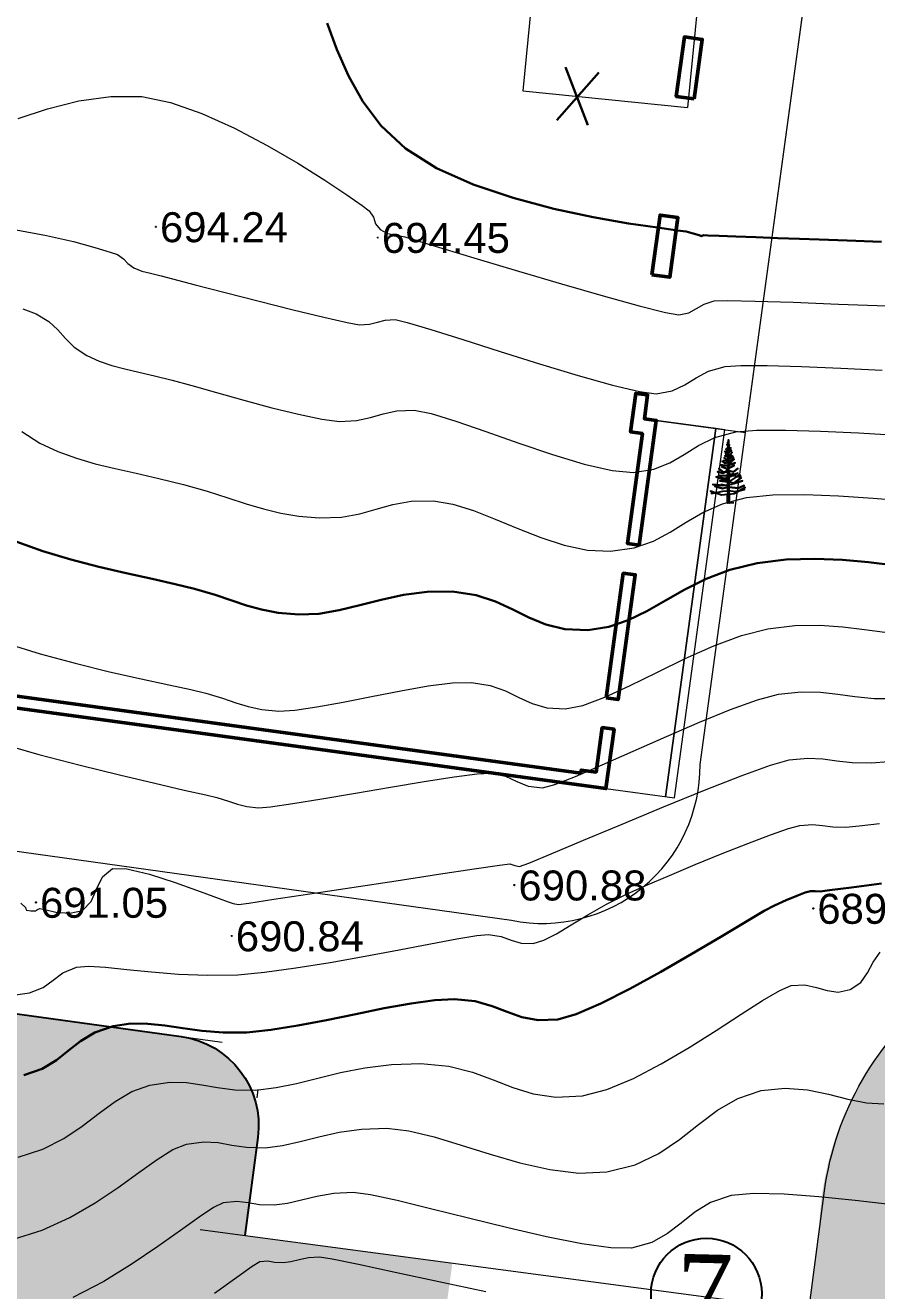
# Model space of a CAD drawing. Header units: feet. Extents: x 3381 to 683784, y 675186 to 4376258.
# Drawn here: x 682615.64 to 682644.05, y 4375705.45 to 4375747.67 of the extents above; entities that cross this region are included whole.
import ezdxf

# ---------------------------------------------------------------- set-up
doc = ezdxf.new("R2010")
doc.units = ezdxf.units.FT
doc.header["$MEASUREMENT"] = 0
doc.header["$PDMODE"] = 34
doc.header["$PDSIZE"] = 0.01
doc.linetypes.add('DUZ', pattern=[0])
doc.layers.get('0').update_dxf_attribs({"linetype": 'CONTINUOUS'})
for name, color, linetype in [('0_Point_Height', 2, 'CONTINUOUS'), ('0_Point_Point', 7, 'CONTINUOUS'), ('Aqaclar', 3, 'CONTINUOUS'), ('Layer8', 7, 'CONTINUOUS')]:
    doc.layers.add(name, color=color, linetype=linetype)
for name, color, linetype, lineweight in [('ANA HORIZONTAL', 24, 'CONTINUOUS', 30), ('das tikili', 5, 'CONTINUOUS', 0), ('HORIZANTAL', 24, 'CONTINUOUS', 13)]:
    doc.layers.add(name, color=color, linetype=linetype, lineweight=lineweight)
doc.styles.get("Standard").update_dxf_attribs({"font": 'arial.ttf', "height": 2})
doc.styles.add('style5', font='ariall.ttf', dxfattribs={"height": 400})
pattern_1 = [(90, (1766.15535, 840.54114), (-0.707106781, 0.707106781), [0.1875, -1.226713563]), (45, (1766.1554, 840.5411), (-0.70710678119, 0.70710678119), [0.1875, -0.8125]), (135, (1766.1554, 840.5411), (-0.70710678119, -0.70710678119), [0.1875, -0.8125])]

msp = doc.modelspace()

# ---------------------------------------------------------------- hatches: boundary and pattern name
at = {"lineweight": 25}
h = msp.add_hatch(dxfattribs=at)
h.set_pattern_fill('GRASS', color=3)
h.set_pattern_definition(pattern_1)
edge = h.paths.add_edge_path(flags=16)
edge.add_arc((682579.126, 4375717.036), 3.56, 0, 360)
edge = h.paths.add_edge_path()
edge.add_line((682581.918, 4375719.244), (682586.455, 4375718.637))
edge.add_line((682586.455, 4375718.637), (682586.842, 4375721.526))
edge.add_line((682586.842, 4375721.526), (682579.516, 4375722.515))
edge.add_line((682579.516, 4375722.515), (682581.657, 4375738.371))
edge.add_line((682581.657, 4375738.371), (682590.03, 4375737.24))
edge.add_line((682590.03, 4375737.24), (682590.757, 4375742.624))
edge.add_line((682590.757, 4375742.624), (682586.105, 4375743.295))
edge.add_line((682586.105, 4375743.295), (682586.919, 4375748.936))
edge.add_line((682586.919, 4375748.936), (682595.041, 4375747.783))
edge.add_line((682595.041, 4375747.783), (682598.787, 4375774.898))
edge.add_line((682598.787, 4375774.898), (682598.88, 4375775.588))
edge.add_line((682598.88, 4375775.588), (682598.609, 4375775.095))
edge.add_line((682598.609, 4375775.095), (682561.072, 4375701.765))
edge.add_line((682561.072, 4375701.765), (682652.667, 4375673.889))
edge.add_line((682652.667, 4375673.889), (682684.525, 4375754.529))
edge.add_line((682684.525, 4375754.529), (682677.414, 4375757.25))
edge.add_line((682677.414, 4375757.25), (682675.66, 4375752.667))
edge.add_line((682675.66, 4375752.667), (682667.296, 4375755.6))
edge.add_arc((682826.725, 4375690.715), 172.127, 157.85455, 159.31778)
edge.add_line((682665.691, 4375751.508), (682679.056, 4375749.711))
edge.add_line((682679.056, 4375749.711), (682678.314, 4375744.463))
edge.add_line((682678.314, 4375744.463), (682664.985, 4375746.27))
edge.add_arc((682665.285, 4375743.129), 3.155, 95.4615, 167.5925)
edge.add_line((682662.203, 4375743.807), (682662.203, 4375742.852))
edge.add_line((682662.203, 4375742.852), (682663.87, 4375743.246))
edge.add_line((682663.87, 4375743.246), (682669.462, 4375742.267))
edge.add_line((682669.462, 4375742.267), (682667.512, 4375729.083))
edge.add_line((682667.512, 4375729.083), (682667.293, 4375729.083))
edge.add_line((682667.293, 4375729.083), (682662.203, 4375729.801))
edge.add_line((682662.203, 4375729.801), (682662.815, 4375735.168))
edge.add_line((682662.815, 4375735.168), (682667.918, 4375734.469))
edge.add_line((682667.918, 4375734.469), (682668.269, 4375737.031))
edge.add_line((682668.269, 4375737.031), (682663.089, 4375737.741))
edge.add_line((682663.089, 4375737.741), (682663.684, 4375742.829))
edge.add_line((682663.684, 4375742.829), (682662.104, 4375742.62))
edge.add_line((682662.104, 4375742.62), (682660.048, 4375726.654))
edge.add_line((682660.048, 4375726.654), (682668.784, 4375725.445))
edge.add_line((682668.784, 4375725.445), (682667.953, 4375718.089))
edge.add_line((682667.953, 4375718.089), (682659.17, 4375719.305))
edge.add_line((682659.17, 4375719.305), (682658.791, 4375716.654))
edge.add_line((682658.791, 4375716.654), (682652.663, 4375717.458))
edge.add_arc((682652.227, 4375707.467), 10, 87.4993, 110.7786)
edge.add_line((682648.679, 4375716.817), (682658.429, 4375715.391))
edge.add_line((682658.429, 4375715.391), (682657.802, 4375711.896))
edge.add_line((682657.802, 4375711.896), (682654.491, 4375712.422))
edge.add_line((682654.491, 4375712.422), (682654.885, 4375715.496))
edge.add_line((682654.885, 4375715.496), (682652.353, 4375715.831))
edge.add_line((682652.353, 4375715.831), (682651.948, 4375712.769))
edge.add_line((682651.948, 4375712.769), (682648.624, 4375713.209))
edge.add_line((682648.624, 4375713.209), (682648.977, 4375716.307))
edge.add_line((682648.977, 4375716.307), (682648.183, 4375716.613))
edge.add_arc((682652.396, 4375707.255), 10.263, 114.2395, 179.0096)
edge.add_line((682642.135, 4375707.432), (682641.785, 4375704.796))
edge.add_line((682641.785, 4375704.796), (682638.798, 4375705.123))
edge.add_line((682638.798, 4375705.123), (682637.918, 4375700.26))
edge.add_line((682637.918, 4375700.26), (682629.208, 4375701.474))
edge.add_line((682629.208, 4375701.474), (682629.896, 4375706.374))
edge.add_line((682629.896, 4375706.374), (682622.97, 4375707.293))
edge.add_line((682622.97, 4375707.293), (682622.557, 4375704.184))
edge.add_line((682622.557, 4375704.184), (682595.928, 4375707.777))
edge.add_line((682595.928, 4375707.777), (682585.207, 4375709.32))
edge.add_line((682585.207, 4375709.32), (682586.256, 4375717.15))
edge.add_line((682586.256, 4375717.15), (682582.635, 4375717.635))
edge.add_arc((682579.126, 4375717.036), 3.56, 9.688, 38.3434)
h = msp.add_hatch(dxfattribs=at)
h.set_pattern_fill('GRASS', color=3)
h.set_pattern_definition(pattern_1)
edge = h.paths.add_edge_path(flags=16)
edge.add_arc((682579.126, 4375717.036), 3.56, 0, 360)
edge = h.paths.add_edge_path()
edge.add_line((682581.918, 4375719.244), (682586.455, 4375718.637))
edge.add_line((682586.455, 4375718.637), (682586.842, 4375721.526))
edge.add_line((682586.842, 4375721.526), (682579.516, 4375722.515))
edge.add_line((682579.516, 4375722.515), (682581.657, 4375738.371))
edge.add_line((682581.657, 4375738.371), (682590.03, 4375737.24))
edge.add_line((682590.03, 4375737.24), (682590.757, 4375742.624))
edge.add_line((682590.757, 4375742.624), (682586.105, 4375743.295))
edge.add_line((682586.105, 4375743.295), (682586.919, 4375748.936))
edge.add_line((682586.919, 4375748.936), (682595.041, 4375747.783))
edge.add_line((682595.041, 4375747.783), (682598.787, 4375774.898))
edge.add_line((682598.787, 4375774.898), (682598.88, 4375775.588))
edge.add_line((682598.88, 4375775.588), (682598.609, 4375775.095))
edge.add_line((682598.609, 4375775.095), (682561.072, 4375701.765))
edge.add_line((682561.072, 4375701.765), (682652.667, 4375673.889))
edge.add_line((682652.667, 4375673.889), (682684.525, 4375754.529))
edge.add_line((682684.525, 4375754.529), (682677.414, 4375757.25))
edge.add_line((682677.414, 4375757.25), (682675.66, 4375752.667))
edge.add_line((682675.66, 4375752.667), (682667.296, 4375755.6))
edge.add_arc((682826.725, 4375690.715), 172.127, 157.85455, 159.31778)
edge.add_line((682665.691, 4375751.508), (682679.056, 4375749.711))
edge.add_line((682679.056, 4375749.711), (682678.314, 4375744.463))
edge.add_line((682678.314, 4375744.463), (682664.985, 4375746.27))
edge.add_arc((682665.285, 4375743.129), 3.155, 95.4615, 167.5925)
edge.add_line((682662.203, 4375743.807), (682662.203, 4375742.852))
edge.add_line((682662.203, 4375742.852), (682663.87, 4375743.246))
edge.add_line((682663.87, 4375743.246), (682669.462, 4375742.267))
edge.add_line((682669.462, 4375742.267), (682667.512, 4375729.083))
edge.add_line((682667.512, 4375729.083), (682667.293, 4375729.083))
edge.add_line((682667.293, 4375729.083), (682662.203, 4375729.801))
edge.add_line((682662.203, 4375729.801), (682662.815, 4375735.168))
edge.add_line((682662.815, 4375735.168), (682667.918, 4375734.469))
edge.add_line((682667.918, 4375734.469), (682668.269, 4375737.031))
edge.add_line((682668.269, 4375737.031), (682663.089, 4375737.741))
edge.add_line((682663.089, 4375737.741), (682663.684, 4375742.829))
edge.add_line((682663.684, 4375742.829), (682662.104, 4375742.62))
edge.add_line((682662.104, 4375742.62), (682660.048, 4375726.654))
edge.add_line((682660.048, 4375726.654), (682668.784, 4375725.445))
edge.add_line((682668.784, 4375725.445), (682667.953, 4375718.089))
edge.add_line((682667.953, 4375718.089), (682659.17, 4375719.305))
edge.add_line((682659.17, 4375719.305), (682658.791, 4375716.654))
edge.add_line((682658.791, 4375716.654), (682652.663, 4375717.458))
edge.add_arc((682652.227, 4375707.467), 10, 87.4993, 110.7786)
edge.add_line((682648.679, 4375716.817), (682658.429, 4375715.391))
edge.add_line((682658.429, 4375715.391), (682657.802, 4375711.896))
edge.add_line((682657.802, 4375711.896), (682654.491, 4375712.422))
edge.add_line((682654.491, 4375712.422), (682654.885, 4375715.496))
edge.add_line((682654.885, 4375715.496), (682652.353, 4375715.831))
edge.add_line((682652.353, 4375715.831), (682651.948, 4375712.769))
edge.add_line((682651.948, 4375712.769), (682648.624, 4375713.209))
edge.add_line((682648.624, 4375713.209), (682648.977, 4375716.307))
edge.add_line((682648.977, 4375716.307), (682648.183, 4375716.613))
edge.add_arc((682652.396, 4375707.255), 10.263, 114.2395, 179.0096)
edge.add_line((682642.135, 4375707.432), (682641.785, 4375704.796))
edge.add_line((682641.785, 4375704.796), (682638.798, 4375705.123))
edge.add_line((682638.798, 4375705.123), (682637.918, 4375700.26))
edge.add_line((682637.918, 4375700.26), (682629.208, 4375701.474))
edge.add_line((682629.208, 4375701.474), (682629.896, 4375706.374))
edge.add_line((682629.896, 4375706.374), (682622.97, 4375707.293))
edge.add_line((682622.97, 4375707.293), (682623.404, 4375710.567))
edge.add_arc((682620.431, 4375710.962), 3, 352.4412, 442.1402)
edge.add_line((682620.841, 4375713.934), (682608.946, 4375715.58))
edge.add_line((682608.946, 4375715.58), (682607.684, 4375706.157))
edge.add_line((682607.684, 4375706.157), (682600.38, 4375707.136))
edge.add_line((682600.38, 4375707.136), (682601.634, 4375716.585))
edge.add_line((682601.634, 4375716.585), (682598.619, 4375717.007))
edge.add_line((682598.619, 4375717.007), (682597.358, 4375707.502))
edge.add_line((682597.358, 4375707.502), (682595.928, 4375707.777))
edge.add_line((682595.928, 4375707.777), (682585.207, 4375709.32))
edge.add_line((682585.207, 4375709.32), (682586.256, 4375717.15))
edge.add_line((682586.256, 4375717.15), (682582.635, 4375717.635))
edge.add_arc((682579.126, 4375717.036), 3.56, 9.688, 38.3434)

# ---------------------------------------------------------------- linework, layer by layer
at = {"color": 1, "lineweight": 30}
for p, q in [((682633.674, 4375746.27, 10.506), (682634.411, 4375744.337, -686.994)), ((682633.382, 4375744.5, -686.994), (682634.785, 4375746.089, -686.994))]:
    msp.add_line(p, q, dxfattribs=at)
at = {"color": 7, "lineweight": 18}
for p, q in [((682598.845, 4375716.977, -686.994), (682622.211, 4375713.745, -686.994)), ((682623.406, 4375712.168, -686.994), (682623.368, 4375711.889, -686.994))]:
    msp.add_line(p, q, dxfattribs=at)
at = {"color": 7, "lineweight": 18, "elevation": -686.994}
for points in [[(682597.792, 4375722.566), (682631.868, 4375717.809, 0.4762), (682638.158, 4375723.006), (682643.719, 4375763.732)], [(682621.483, 4375707.49), (682641.785, 4375704.796), (682642.314, 4375708.783, -0.415845), (682653.598, 4375717.373), (682658.791, 4375716.654)]]:
    msp.add_lwpolyline(points, format="xyb", dxfattribs=at)
msp.add_lwpolyline([(682635.02, 4375722.202), (682637.304, 4375721.89), (682638.981, 4375734.176), (682638.684, 4375734.217), (682637.006, 4375721.931), (682638.684, 4375734.217), (682636.698, 4375734.488), (682639.67, 4375734.082), (682642.863, 4375757.465), (682639.891, 4375757.871)], dxfattribs=at)
at = {"color": 7, "lineweight": 50, "elevation": -686.994}
for points in [[(682637.961, 4375745.216), (682638.232, 4375747.197), (682637.637, 4375747.279), (682637.366, 4375745.297)], [(682636.553, 4375739.342), (682636.825, 4375741.334), (682637.42, 4375741.253), (682637.148, 4375739.261)], [(682635.03, 4375725.229), (682635.598, 4375729.39), (682635.994, 4375729.336), (682635.426, 4375725.175)]]:
    msp.add_lwpolyline(points, close=True, dxfattribs=at)
for points in [[(682636.13, 4375730.327), (682636.698, 4375734.488), (682636.301, 4375734.542), (682636.41, 4375735.335), (682636.013, 4375735.389), (682635.838, 4375734.101), (682636.234, 4375734.047), (682635.733, 4375730.381), (682636.13, 4375730.327)], [(682607.758, 4375724.31), (682607.812, 4375724.706), (682608.601, 4375724.599), (682608.615, 4375724.698), (682608.714, 4375724.684), (682608.93, 4375726.27), (682609.426, 4375726.202), (682609.412, 4375726.103), (682634.182, 4375722.72), (682634.196, 4375722.819), (682634.691, 4375722.752), (682634.894, 4375724.238), (682635.291, 4375724.184), (682635.02, 4375722.202), (682609.259, 4375725.72), (682609.043, 4375724.135), (682607.758, 4375724.31)]]:
    msp.add_lwpolyline(points, dxfattribs=at)
at = {"color": 7, "lineweight": 25, "elevation": -686.994}
msp.add_lwpolyline([(682597.069, 4375717.215), (682620.841, 4375713.934, -0.412676), (682623.404, 4375710.567), (682622.97, 4375707.293)], format="xyb", dxfattribs=at)
at = {"color": 7, "linetype": 'DUZ', "lineweight": 25}
msp.add_circle((682638.369, 4375705.357, 7766.472), 1.846, dxfattribs=at)
at = {"layer": '0_Point_Point'}
for p in [(682620.001, 4375740.946, 7.241), (682627.406, 4375740.589, 7.458), (682631.961, 4375718.985, 3.889), (682615.998, 4375718.408, 4.057), (682641.936, 4375718.207, 2.874), (682622.532, 4375717.29, 3.843)]:
    msp.add_point(p, dxfattribs=at)
at = {"layer": 'ANA HORIZONTAL', "color": 32, "lineweight": 30}
for points, elevation in [([(682625.712, 4375747.74), (682626.042, 4375746.864), (682626.424, 4375745.985), (682626.903, 4375745.126), (682627.523, 4375744.311), (682628.328, 4375743.561), (682629.361, 4375742.907), (682630.586, 4375742.359), (682631.92, 4375741.909), (682633.283, 4375741.549), (682634.594, 4375741.269), (682635.772, 4375741.061), (682636.735, 4375740.917), (682637.403, 4375740.827), (682637.695, 4375740.785), (682637.929, 4375740.717), (682638.126, 4375740.661), (682638.212, 4375740.638), (682638.279, 4375740.664), (682638.42, 4375740.659), (682638.796, 4375740.643), (682639.349, 4375740.62), (682640.019, 4375740.595), (682640.749, 4375740.569), (682641.479, 4375740.548), (682642.128, 4375740.527), (682643.069, 4375740.49), (682644.216, 4375740.446)], 8.006), ([(682615.355, 4375730.439), (682616.233, 4375730.12), (682617.157, 4375729.842), (682618.094, 4375729.599), (682619.011, 4375729.386), (682619.872, 4375729.197), (682620.644, 4375729.026), (682621.293, 4375728.868), (682621.977, 4375728.667), (682622.532, 4375728.479), (682623.025, 4375728.312), (682623.52, 4375728.173), (682624.081, 4375728.069), (682624.774, 4375728.009), (682625.442, 4375728.035), (682626.116, 4375728.151), (682626.805, 4375728.32), (682627.518, 4375728.504), (682628.265, 4375728.666), (682629.055, 4375728.769), (682629.897, 4375728.774), (682630.685, 4375728.656), (682631.338, 4375728.444), (682631.909, 4375728.182), (682632.45, 4375727.912), (682633.013, 4375727.678), (682633.651, 4375727.523), (682634.416, 4375727.49), (682635.119, 4375727.596), (682635.765, 4375727.818), (682636.384, 4375728.122), (682637.003, 4375728.477), (682637.652, 4375728.847), (682638.359, 4375729.201), (682639.152, 4375729.504), (682640.061, 4375729.725), (682641.032, 4375729.841), (682641.986, 4375729.87), (682642.908, 4375729.834), (682643.78, 4375729.756), (682644.587, 4375729.66)], 5.506), ([(682615.595, 4375712.647), (682616.208, 4375712.858), (682616.681, 4375713.141), (682617.083, 4375713.461), (682617.485, 4375713.781), (682617.958, 4375714.065), (682618.571, 4375714.276), (682619.159, 4375714.362), (682619.729, 4375714.359), (682620.301, 4375714.298), (682620.896, 4375714.208), (682621.537, 4375714.12), (682622.243, 4375714.064), (682623.038, 4375714.071), (682623.839, 4375714.152), (682624.737, 4375714.296), (682625.693, 4375714.48), (682626.668, 4375714.68), (682627.622, 4375714.873), (682628.516, 4375715.037), (682629.311, 4375715.148), (682629.969, 4375715.183), (682630.655, 4375715.108), (682631.22, 4375714.946), (682631.72, 4375714.751), (682632.213, 4375714.576), (682632.757, 4375714.474), (682633.411, 4375714.498), (682634.024, 4375714.677), (682634.849, 4375715.037), (682635.815, 4375715.527), (682636.851, 4375716.095), (682637.888, 4375716.691), (682638.856, 4375717.261), (682639.684, 4375717.755), (682640.301, 4375718.122), (682640.639, 4375718.309), (682641.028, 4375718.481), (682641.386, 4375718.628), (682641.671, 4375718.735), (682641.842, 4375718.785), (682642.001, 4375718.786), (682642.163, 4375718.773), (682642.481, 4375718.812), (682643.217, 4375718.907), (682644.213, 4375719.038)], 3.006)]:
    msp.add_lwpolyline(points, dxfattribs=dict(at, elevation=elevation))
at = {"layer": 'Aqaclar', "color": 3, "elevation": -686.994}
msp.add_lwpolyline([(682639.288, 4375731.733), (682639.077, 4375731.726), (682639.08, 4375732.02), (682638.872, 4375731.997), (682638.663, 4375732.072), (682638.512, 4375732.126), (682638.663, 4375732.072), (682638.538, 4375732.045), (682638.663, 4375732.072), (682638.917, 4375732.126), (682639.082, 4375732.133), (682639.08, 4375732.02), (682639.126, 4375732.025), (682639.129, 4375731.728), (682639.126, 4375732.025), (682639.302, 4375732.045), (682639.468, 4375732.139), (682639.637, 4375732.183), (682639.468, 4375732.139), (682639.662, 4375732.248), (682639.468, 4375732.139), (682639.327, 4375732.102), (682639.124, 4375732.132), (682639.126, 4375732.025), (682639.124, 4375732.132), (682639.106, 4375732.134), (682639.082, 4375732.133), (682639.083, 4375732.256), (682639.081, 4375732.256), (682638.91, 4375732.215), (682638.651, 4375732.288), (682638.91, 4375732.215), (682639.081, 4375732.256), (682639.083, 4375732.256), (682639.084, 4375732.302), (682639.075, 4375732.304), (682638.86, 4375732.353), (682638.989, 4375732.324), (682638.917, 4375732.312), (682638.588, 4375732.345), (682638.917, 4375732.312), (682638.989, 4375732.324), (682639.084, 4375732.338), (682639.084, 4375732.302), (682639.084, 4375732.338), (682639.122, 4375732.344), (682639.124, 4375732.132), (682639.123, 4375732.256), (682639.125, 4375732.256), (682639.428, 4375732.223), (682639.63, 4375732.312), (682639.428, 4375732.223), (682639.123, 4375732.256), (682639.122, 4375732.344), (682639.232, 4375732.361), (682639.529, 4375732.572), (682639.267, 4375732.386), (682639.289, 4375732.377), (682639.574, 4375732.474), (682639.289, 4375732.377), (682639.182, 4375732.418), (682639.121, 4375732.427), (682639.122, 4375732.344), (682639.121, 4375732.427), (682639.085, 4375732.433), (682639.084, 4375732.338), (682639.085, 4375732.433), (682638.822, 4375732.474), (682639.085, 4375732.433), (682639.086, 4375732.483), (682639.018, 4375732.483), (682638.696, 4375732.604), (682639.018, 4375732.483), (682639.086, 4375732.483), (682639.087, 4375732.585), (682638.999, 4375732.547), (682638.79, 4375732.596), (682638.999, 4375732.547), (682639.118, 4375732.598), (682639.12, 4375732.483), (682639.086, 4375732.483), (682639.12, 4375732.483), (682639.121, 4375732.427), (682639.12, 4375732.483), (682639.201, 4375732.483), (682639.4, 4375732.616), (682639.491, 4375732.677), (682639.4, 4375732.616), (682639.422, 4375732.612), (682639.517, 4375732.628), (682639.422, 4375732.612), (682639.264, 4375732.636), (682639.237, 4375732.649), (682639.118, 4375732.598), (682639.237, 4375732.649), (682639.416, 4375732.725), (682639.237, 4375732.649), (682639.176, 4375732.677), (682639.283, 4375732.701), (682639.176, 4375732.677), (682639.106, 4375732.709), (682639.117, 4375732.704), (682639.118, 4375732.664), (682639.176, 4375732.677), (682639.118, 4375732.664), (682639.118, 4375732.598), (682639.118, 4375732.664), (682639.088, 4375732.658), (682639.087, 4375732.585), (682639.088, 4375732.658), (682638.992, 4375732.636), (682638.816, 4375732.644), (682638.992, 4375732.636), (682639.088, 4375732.658), (682639.089, 4375732.749), (682639.144, 4375732.742), (682639.117, 4375732.746), (682639.117, 4375732.704), (682639.117, 4375732.746), (682639.089, 4375732.749), (682638.917, 4375732.774), (682638.784, 4375732.879), (682638.917, 4375732.774), (682638.981, 4375732.765), (682638.917, 4375732.725), (682638.746, 4375732.766), (682638.917, 4375732.725), (682638.981, 4375732.765), (682639.09, 4375732.833), (682639.089, 4375732.749), (682639.117, 4375732.746), (682639.116, 4375732.809), (682639.277, 4375732.766), (682639.416, 4375732.887), (682639.277, 4375732.766), (682639.116, 4375732.809), (682639.115, 4375732.89), (682639.302, 4375732.977), (682639.075, 4375732.871), (682638.891, 4375732.936), (682639.075, 4375732.871), (682639.091, 4375732.879), (682639.09, 4375732.833), (682639.092, 4375732.991), (682639.075, 4375732.985), (682638.986, 4375732.977), (682638.841, 4375733.001), (682638.986, 4375732.977), (682639.075, 4375732.985), (682639.092, 4375732.991), (682639.113, 4375732.998), (682639.115, 4375732.89), (682639.113, 4375732.998), (682639.334, 4375733.074), (682639.227, 4375733.037), (682639.302, 4375733.033), (682639.15, 4375733.041), (682639.037, 4375733.098), (682639.093, 4375733.07), (682639.092, 4375732.991), (682639.113, 4375732.998), (682639.112, 4375733.092), (682638.986, 4375733.057), (682638.898, 4375733.13), (682638.986, 4375733.057), (682639.094, 4375733.087), (682639.093, 4375733.07), (682639.094, 4375733.087), (682639.195, 4375733.114), (682639.296, 4375733.195), (682639.195, 4375733.114), (682639.112, 4375733.092), (682639.112, 4375733.133), (682639.144, 4375733.13), (682639.27, 4375733.244), (682639.144, 4375733.13), (682639.112, 4375733.133), (682639.094, 4375733.135), (682639.094, 4375733.087), (682639.094, 4375733.135), (682638.955, 4375733.147), (682639.094, 4375733.135), (682639.094, 4375733.15), (682638.967, 4375733.236), (682639.094, 4375733.15), (682639.096, 4375733.262), (682639.1, 4375733.26), (682638.986, 4375733.309), (682639.1, 4375733.26), (682639.207, 4375733.325), (682639.11, 4375733.266), (682639.112, 4375733.133), (682639.111, 4375733.2), (682639.251, 4375733.292), (682639.111, 4375733.2), (682639.109, 4375733.336), (682639.169, 4375733.349), (682639.226, 4375733.414), (682639.169, 4375733.349), (682639.109, 4375733.336), (682639.097, 4375733.334), (682639.096, 4375733.262), (682639.097, 4375733.334), (682639.056, 4375733.325), (682639.005, 4375733.39), (682639.056, 4375733.325), (682639.097, 4375733.334), (682639.098, 4375733.427), (682638.986, 4375733.454), (682639.119, 4375733.422), (682639.207, 4375733.47), (682639.119, 4375733.422), (682639.108, 4375733.425), (682639.109, 4375733.336), (682639.108, 4375733.425), (682639.108, 4375733.469), (682639.188, 4375733.511), (682639.108, 4375733.469), (682639.107, 4375733.541), (682639.138, 4375733.535), (682639.107, 4375733.541), (682639.056, 4375733.551), (682639.099, 4375733.543), (682639.098, 4375733.427), (682639.098, 4375733.471), (682639.056, 4375733.479), (682639.098, 4375733.471), (682639.099, 4375733.501), (682639.024, 4375733.527), (682639.099, 4375733.501), (682639.099, 4375733.543), (682639.1, 4375733.582), (682639.075, 4375733.592), (682639.106, 4375733.58), (682639.138, 4375733.568), (682639.163, 4375733.535), (682639.15, 4375733.552), (682639.182, 4375733.576), (682639.138, 4375733.543), (682639.15, 4375733.552), (682639.138, 4375733.568), (682639.106, 4375733.58), (682639.107, 4375733.541), (682639.106, 4375733.58), (682639.105, 4375733.642), (682639.144, 4375733.673), (682639.11, 4375733.646), (682639.131, 4375733.632), (682639.11, 4375733.646), (682639.101, 4375733.652), (682639.056, 4375733.681), (682639.101, 4375733.652), (682639.101, 4375733.712), (682639.075, 4375733.746), (682639.101, 4375733.712), (682639.103, 4375733.835), (682639.105, 4375733.649), (682639.105, 4375733.642), (682639.105, 4375733.649), (682639.101, 4375733.652), (682639.101, 4375733.638), (682639.105, 4375733.642), (682639.093, 4375733.632), (682639.101, 4375733.638), (682639.1, 4375733.582)], dxfattribs=at)
at = {"layer": 'das tikili', "color": 32, "lineweight": 9, "elevation": -686.994}
for points in [[(682639.622, 4375763.974), (682637.738, 4375744.923)], [(682632.926, 4375752.405), (682632.242, 4375745.486)], [(682632.242, 4375745.486), (682637.738, 4375744.923)]]:
    msp.add_lwpolyline(points, dxfattribs=at)
at = {"layer": 'HORIZANTAL', "color": 32, "linetype": 'Continuous', "lineweight": 13}
for points, elevation in [([(682615.41, 4375744.553), (682616.383, 4375744.88), (682617.428, 4375745.144), (682618.494, 4375745.298), (682619.528, 4375745.292), (682620.483, 4375745.097), (682621.535, 4375744.727), (682622.629, 4375744.231), (682623.713, 4375743.662), (682624.734, 4375743.069), (682625.637, 4375742.504), (682626.37, 4375742.017), (682626.88, 4375741.659), (682627.112, 4375741.481), (682627.258, 4375741.264), (682627.334, 4375741.049), (682627.487, 4375740.85), (682627.725, 4375740.727), (682627.985, 4375740.675), (682628.307, 4375740.607), (682628.699, 4375740.489), (682629.547, 4375740.233), (682630.722, 4375739.88), (682632.095, 4375739.471), (682633.539, 4375739.046), (682634.926, 4375738.646), (682636.126, 4375738.313), (682637.011, 4375738.087), (682637.453, 4375738.008), (682637.787, 4375738.079), (682638.04, 4375738.217), (682638.296, 4375738.367), (682638.635, 4375738.476), (682639.077, 4375738.487), (682639.996, 4375738.469), (682641.268, 4375738.428), (682642.774, 4375738.37), (682644.391, 4375738.304)], 7.506), ([(682615.333, 4375740.845), (682616.352, 4375740.654), (682617.246, 4375740.45), (682617.968, 4375740.258), (682618.476, 4375740.104), (682618.723, 4375740.017), (682618.925, 4375739.879), (682619.065, 4375739.724), (682619.264, 4375739.573), (682619.529, 4375739.466), (682619.818, 4375739.395), (682620.176, 4375739.31), (682620.556, 4375739.21), (682621.309, 4375739.013), (682622.312, 4375738.752), (682623.443, 4375738.462), (682624.58, 4375738.175), (682625.599, 4375737.927), (682626.379, 4375737.749), (682626.796, 4375737.676), (682627.129, 4375737.698), (682627.39, 4375737.768), (682627.652, 4375737.836), (682627.983, 4375737.853), (682628.384, 4375737.758), (682629.172, 4375737.522), (682630.241, 4375737.185), (682631.487, 4375736.79), (682632.805, 4375736.378), (682634.09, 4375735.99), (682635.236, 4375735.666), (682636.139, 4375735.449), (682636.694, 4375735.378), (682637.23, 4375735.476), (682637.646, 4375735.669), (682638.025, 4375735.904), (682638.446, 4375736.129), (682638.992, 4375736.288), (682639.518, 4375736.322), (682640.399, 4375736.318), (682641.541, 4375736.286), (682642.852, 4375736.233), (682644.238, 4375736.167)], 7.006), ([(682615.561, 4375738.214), (682616.005, 4375738.039), (682616.428, 4375737.79), (682616.727, 4375737.512), (682616.983, 4375737.22), (682617.278, 4375736.928), (682617.695, 4375736.651), (682618.11, 4375736.46), (682618.526, 4375736.317), (682618.96, 4375736.202), (682619.43, 4375736.095), (682619.953, 4375735.978), (682620.548, 4375735.83), (682621.2, 4375735.649), (682622.018, 4375735.417), (682622.931, 4375735.162), (682623.868, 4375734.91), (682624.759, 4375734.69), (682625.534, 4375734.528), (682626.122, 4375734.454), (682626.699, 4375734.48), (682627.162, 4375734.583), (682627.585, 4375734.711), (682628.046, 4375734.81), (682628.621, 4375734.827), (682629.186, 4375734.714), (682630.008, 4375734.462), (682631.009, 4375734.118), (682632.11, 4375733.732), (682633.231, 4375733.354), (682634.295, 4375733.031), (682635.223, 4375732.813), (682635.935, 4375732.749), (682636.614, 4375732.857), (682637.155, 4375733.074), (682637.63, 4375733.352), (682638.107, 4375733.647), (682638.656, 4375733.912), (682639.348, 4375734.1), (682640.041, 4375734.16), (682641.014, 4375734.166), (682642.178, 4375734.131), (682643.443, 4375734.068), (682644.72, 4375733.99)], 6.506), ([(682615.525, 4375734.115), (682616.127, 4375733.728), (682616.733, 4375733.446), (682617.346, 4375733.223), (682617.978, 4375733.041), (682618.64, 4375732.882), (682619.343, 4375732.726), (682620.1, 4375732.554), (682620.921, 4375732.349), (682621.713, 4375732.123), (682622.4, 4375731.907), (682623.014, 4375731.709), (682623.592, 4375731.536), (682624.167, 4375731.394), (682624.774, 4375731.29), (682625.448, 4375731.231), (682626.197, 4375731.254), (682626.81, 4375731.368), (682627.356, 4375731.527), (682627.902, 4375731.683), (682628.514, 4375731.79), (682629.259, 4375731.8), (682629.908, 4375731.693), (682630.6, 4375731.478), (682631.325, 4375731.194), (682632.076, 4375730.881), (682632.844, 4375730.578), (682633.623, 4375730.324), (682634.402, 4375730.158), (682635.175, 4375730.119), (682635.961, 4375730.232), (682636.603, 4375730.457), (682637.16, 4375730.755), (682637.69, 4375731.088), (682638.252, 4375731.418), (682638.904, 4375731.706), (682639.704, 4375731.913), (682640.591, 4375732.002), (682641.639, 4375732.015), (682642.776, 4375731.972), (682643.932, 4375731.893), (682645.036, 4375731.8)], 6.006), ([(682614.993, 4375727.059), (682616.138, 4375726.702), (682617.307, 4375726.383), (682618.448, 4375726.103), (682619.507, 4375725.863), (682620.432, 4375725.663), (682621.169, 4375725.504), (682621.666, 4375725.387), (682622.227, 4375725.219), (682622.673, 4375725.066), (682623.081, 4375724.937), (682623.531, 4375724.841), (682624.1, 4375724.786), (682624.632, 4375724.816), (682625.368, 4375724.927), (682626.245, 4375725.092), (682627.2, 4375725.281), (682628.169, 4375725.469), (682629.09, 4375725.628), (682629.9, 4375725.73), (682630.535, 4375725.747), (682631.16, 4375725.645), (682631.666, 4375725.462), (682632.112, 4375725.244), (682632.554, 4375725.039), (682633.05, 4375724.896), (682633.657, 4375724.86), (682634.248, 4375724.979), (682634.976, 4375725.253), (682635.809, 4375725.636), (682636.715, 4375726.081), (682637.661, 4375726.54), (682638.615, 4375726.967), (682639.545, 4375727.315), (682640.417, 4375727.537), (682641.326, 4375727.643), (682642.159, 4375727.655), (682642.928, 4375727.603), (682643.644, 4375727.516), (682644.32, 4375727.425)], 5.006), ([(682614.739, 4375723.733), (682616.099, 4375723.346), (682617.469, 4375722.985), (682618.781, 4375722.661), (682619.963, 4375722.381), (682620.947, 4375722.156), (682621.662, 4375721.995), (682622.038, 4375721.906), (682622.426, 4375721.788), (682622.729, 4375721.684), (682623.033, 4375721.606), (682623.426, 4375721.564), (682623.83, 4375721.597), (682624.565, 4375721.704), (682625.538, 4375721.862), (682626.657, 4375722.05), (682627.828, 4375722.249), (682628.958, 4375722.436), (682629.954, 4375722.591), (682630.724, 4375722.693), (682631.173, 4375722.72), (682631.665, 4375722.617), (682632.044, 4375722.442), (682632.42, 4375722.284), (682632.898, 4375722.23), (682633.31, 4375722.338), (682633.999, 4375722.605), (682634.896, 4375722.991), (682635.932, 4375723.45), (682637.037, 4375723.94), (682638.143, 4375724.419), (682639.18, 4375724.842), (682640.08, 4375725.166), (682640.773, 4375725.349), (682641.538, 4375725.434), (682642.176, 4375725.425), (682642.751, 4375725.358), (682643.327, 4375725.273), (682643.969, 4375725.21), (682644.74, 4375725.205)], 4.506), ([(682615.499, 4375718.385), (682615.647, 4375718.242), (682615.666, 4375718.191), (682615.686, 4375718.143), (682615.824, 4375718.13), (682615.978, 4375718.129), (682616.051, 4375718.168), (682616.123, 4375718.208), (682616.29, 4375718.167), (682616.663, 4375718.086), (682617.124, 4375718.051), (682617.555, 4375718.142), (682617.841, 4375718.434), (682618.023, 4375718.853), (682618.221, 4375719.265), (682618.555, 4375719.535), (682619.034, 4375719.526), (682619.782, 4375719.347), (682620.646, 4375719.072), (682621.474, 4375718.776), (682622.113, 4375718.536), (682622.41, 4375718.425), (682622.58, 4375718.371), (682622.752, 4375718.341), (682623.098, 4375718.386), (682623.94, 4375718.51), (682625.136, 4375718.691), (682626.544, 4375718.905), (682628.023, 4375719.131), (682629.431, 4375719.346), (682630.626, 4375719.526), (682631.467, 4375719.65), (682631.812, 4375719.694), (682631.977, 4375719.641), (682632.139, 4375719.601), (682632.446, 4375719.718), (682633.195, 4375720.03), (682634.271, 4375720.482), (682635.558, 4375721.022), (682636.942, 4375721.595), (682638.306, 4375722.149), (682639.536, 4375722.631), (682640.515, 4375722.986), (682641.129, 4375723.161), (682641.751, 4375723.223), (682642.257, 4375723.198), (682642.726, 4375723.131), (682643.24, 4375723.07), (682643.881, 4375723.061), (682644.442, 4375723.105)], 4.006), ([(682615.32, 4375715.323), (682615.787, 4375715.388), (682616.239, 4375715.569), (682616.567, 4375715.815), (682616.895, 4375716.06), (682617.347, 4375716.242), (682617.754, 4375716.275), (682618.323, 4375716.244), (682619.03, 4375716.174), (682619.849, 4375716.089), (682620.756, 4375716.014), (682621.727, 4375715.974), (682622.736, 4375715.994), (682623.627, 4375716.076), (682624.673, 4375716.219), (682625.813, 4375716.405), (682626.982, 4375716.613), (682628.119, 4375716.826), (682629.162, 4375717.024), (682630.047, 4375717.188), (682630.713, 4375717.298), (682631.097, 4375717.336), (682631.522, 4375717.272), (682631.856, 4375717.149), (682632.184, 4375717.045), (682632.59, 4375717.039), (682632.942, 4375717.148), (682633.365, 4375717.363), (682633.858, 4375717.654), (682634.418, 4375717.992), (682635.041, 4375718.348), (682635.725, 4375718.692), (682636.355, 4375718.974), (682637.135, 4375719.309), (682638.001, 4375719.672), (682638.894, 4375720.036), (682639.75, 4375720.375), (682640.508, 4375720.661), (682641.108, 4375720.869), (682641.486, 4375720.973), (682641.908, 4375721.008), (682642.246, 4375720.976), (682642.588, 4375720.929), (682643.022, 4375720.917), (682643.463, 4375720.958), (682644.143, 4375721.044)], 3.506), ([(682615.404, 4375709.906), (682616.226, 4375710.172), (682616.927, 4375710.532), (682617.542, 4375710.946), (682618.102, 4375711.371), (682618.642, 4375711.768), (682619.195, 4375712.095), (682619.795, 4375712.311), (682620.462, 4375712.411), (682621.023, 4375712.401), (682621.535, 4375712.324), (682622.054, 4375712.227), (682622.636, 4375712.153), (682623.34, 4375712.148), (682624.011, 4375712.227), (682624.695, 4375712.369), (682625.406, 4375712.546), (682626.16, 4375712.73), (682626.973, 4375712.891), (682627.862, 4375713), (682628.841, 4375713.031), (682629.776, 4375712.94), (682630.561, 4375712.74), (682631.254, 4375712.485), (682631.91, 4375712.227), (682632.587, 4375712.018), (682633.342, 4375711.91), (682634.231, 4375711.958), (682635.043, 4375712.165), (682635.933, 4375712.534), (682636.866, 4375713.018), (682637.801, 4375713.567), (682638.702, 4375714.135), (682639.531, 4375714.674), (682640.248, 4375715.134), (682640.817, 4375715.469), (682641.198, 4375715.63), (682641.651, 4375715.655), (682642.04, 4375715.573), (682642.401, 4375715.466), (682642.766, 4375715.414), (682643.172, 4375715.498), (682643.521, 4375715.735), (682643.747, 4375716.054), (682643.934, 4375716.408), (682644.166, 4375716.751)], 2.506), ([(682615.212, 4375707.165), (682616.209, 4375707.473), (682617.129, 4375707.894), (682617.973, 4375708.383), (682618.739, 4375708.898), (682619.428, 4375709.395), (682620.038, 4375709.83), (682620.568, 4375710.162), (682621.018, 4375710.345), (682621.6, 4375710.423), (682622.081, 4375710.393), (682622.533, 4375710.311), (682623.029, 4375710.236), (682623.642, 4375710.224), (682624.22, 4375710.298), (682624.812, 4375710.43), (682625.436, 4375710.588), (682626.114, 4375710.738), (682626.866, 4375710.845), (682627.712, 4375710.878), (682628.446, 4375710.791), (682629.281, 4375710.586), (682630.191, 4375710.308), (682631.155, 4375710.003), (682632.147, 4375709.716), (682633.143, 4375709.493), (682634.119, 4375709.378), (682635.052, 4375709.417), (682635.993, 4375709.655), (682636.784, 4375710.035), (682637.474, 4375710.501), (682638.111, 4375710.998), (682638.745, 4375711.471), (682639.424, 4375711.866), (682640.196, 4375712.128), (682641.001, 4375712.214), (682641.747, 4375712.155), (682642.443, 4375712.013), (682643.094, 4375711.848), (682643.709, 4375711.72), (682644.292, 4375711.69)], 2.006), ([(682644.493, 4375708.325), (682643.34, 4375708.46), (682642.127, 4375708.586), (682640.961, 4375708.673), (682639.948, 4375708.696), (682639.194, 4375708.627), (682638.512, 4375708.397), (682637.982, 4375708.075), (682637.529, 4375707.711), (682637.077, 4375707.356), (682636.55, 4375707.061), (682635.873, 4375706.876), (682635.184, 4375706.879), (682634.209, 4375707.016), (682633.034, 4375707.25), (682631.744, 4375707.547), (682630.427, 4375707.87), (682629.166, 4375708.186), (682628.049, 4375708.457), (682627.159, 4375708.648), (682626.584, 4375708.725), (682625.933, 4375708.693), (682625.367, 4375708.597), (682624.861, 4375708.475), (682624.395, 4375708.363), (682623.944, 4375708.301), (682623.461, 4375708.318), (682623.078, 4375708.386), (682622.702, 4375708.43), (682622.242, 4375708.379), (682621.921, 4375708.226), (682621.44, 4375707.905), (682620.817, 4375707.456), (682620.068, 4375706.922), (682619.21, 4375706.344), (682618.259, 4375705.763), (682617.233, 4375705.222)], 1.506), ([(682631.013, 4375705.411), (682629.441, 4375705.751), (682627.987, 4375706.065), (682626.763, 4375706.326), (682625.882, 4375706.504), (682625.456, 4375706.572), (682625.09, 4375706.548), (682624.78, 4375706.486), (682624.505, 4375706.418), (682624.246, 4375706.378), (682623.963, 4375706.395), (682623.737, 4375706.433), (682623.466, 4375706.414), (682623.214, 4375706.261), (682622.697, 4375705.89), (682621.955, 4375705.354)], 1.006)]:
    msp.add_lwpolyline(points, dxfattribs=dict(at, elevation=elevation))

# ---------------------------------------------------------------- texts
at = {"layer": '0_Point_Height', "color": 0}
for s, p in [('694.24', (682620.137, 4375740.432, 7.241)), ('694.45', (682627.542, 4375740.075, 7.458)), ('690.88', (682632.097, 4375718.471, 3.889)), ('691.05', (682616.134, 4375717.894, 4.057)), ('689.87', (682642.072, 4375717.693, 2.874)), ('690.84', (682622.668, 4375716.776, 3.843))]:
    msp.add_text(s, height=1, dxfattribs=at).set_placement(p)
at = {"layer": 'Layer8', "color": 0, "lineweight": 18, "insert": (682637.333, 4375704.187, 7766.472), "char_height": 2.5, "width": 81.30669, "attachment_point": 7, "rotation": 358.6112, "style": 'style5'}
msp.add_mtext('{\\fTimes New Roman|b0|i0|c238|p18;7}', dxfattribs=at)

doc.saveas('drawing.dxf')
